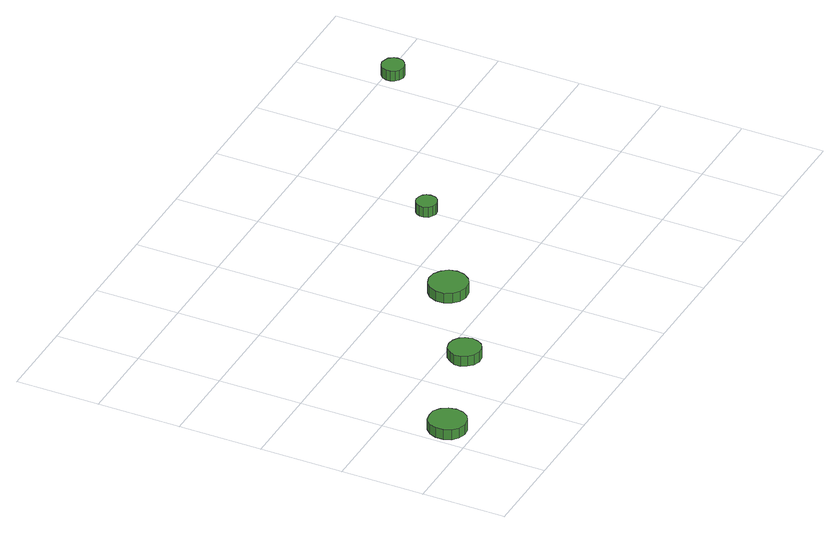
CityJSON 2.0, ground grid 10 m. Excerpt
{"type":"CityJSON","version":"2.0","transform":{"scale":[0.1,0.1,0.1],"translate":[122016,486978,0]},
"CityObjects":{
"tree1":{"type":"SolitaryVegetationObject","attributes":{"function":"something"},"geometry":[{"type":"MultiSurface","lod":"1","boundaries":[[[0,1,2,3,4,5,6,7,8,9,10,11,12,13,14]],[[15,16,17,18,19,20,21,22,23,24,25,26,27,28,29]],[[0,29,28,1]],[[1,28,27,2]],[[2,27,26,3]],[[3,26,25,4]],[[4,25,24,5]],[[5,24,23,6]],[[6,23,22,7]],[[7,22,21,8]],[[8,21,20,9]],[[9,20,19,10]],[[10,19,18,11]],[[11,18,17,12]],[[12,17,16,13]],[[13,16,15,14]],[[14,15,29,0]]]}]},
"tree2":{"type":"SolitaryVegetationObject","attributes":{"function":"something"},"geometry":[{"type":"MultiSurface","lod":"1","boundaries":[[[30,31,32,33,34,35,36,37,38,39,40,41,42,43,44]],[[45,46,47,48,49,50,51,52,53,54,55,56,57,58,59]],[[30,59,58,31]],[[31,58,57,32]],[[32,57,56,33]],[[33,56,55,34]],[[34,55,54,35]],[[35,54,53,36]],[[36,53,52,37]],[[37,52,51,38]],[[38,51,50,39]],[[39,50,49,40]],[[40,49,48,41]],[[41,48,47,42]],[[42,47,46,43]],[[43,46,45,44]],[[44,45,59,30]]]}]},
"tree3":{"type":"SolitaryVegetationObject","attributes":{"function":"something"},"geometry":[{"type":"MultiSurface","lod":"1","boundaries":[[[60,61,62,63,64,65,66,67,68,69,70,71,72,73,74]],[[75,76,77,78,79,80,81,82,83,84,85,86,87,88,89]],[[60,89,88,61]],[[61,88,87,62]],[[62,87,86,63]],[[63,86,85,64]],[[64,85,84,65]],[[65,84,83,66]],[[66,83,82,67]],[[67,82,81,68]],[[68,81,80,69]],[[69,80,79,70]],[[70,79,78,71]],[[71,78,77,72]],[[72,77,76,73]],[[73,76,75,74]],[[74,75,89,60]]]}]},
"tree4":{"type":"SolitaryVegetationObject","attributes":{"function":"something"},"geometry":[{"type":"MultiSurface","lod":"1","boundaries":[[[90,91,92,93,94,95,96,97,98,99,100,101,102,103,104]],[[105,106,107,108,109,110,111,112,113,114,115,116,117,118,119]],[[90,119,118,91]],[[91,118,117,92]],[[92,117,116,93]],[[93,116,115,94]],[[94,115,114,95]],[[95,114,113,96]],[[96,113,112,97]],[[97,112,111,98]],[[98,111,110,99]],[[99,110,109,100]],[[100,109,108,101]],[[101,108,107,102]],[[102,107,106,103]],[[103,106,105,104]],[[104,105,119,90]]]}]},
"tree5":{"type":"SolitaryVegetationObject","attributes":{"function":"something"},"geometry":[{"type":"MultiSurface","lod":"1","boundaries":[[[120,121,122,123,124,125,126,127,128,129,130,131,132,133,134]],[[135,136,137,138,139,140,141,142,143,144,145,146,147,148,149]],[[120,149,148,121]],[[121,148,147,122]],[[122,147,146,123]],[[123,146,145,124]],[[124,145,144,125]],[[125,144,143,126]],[[126,143,142,127]],[[127,142,141,128]],[[128,141,140,129]],[[129,140,139,130]],[[130,139,138,131]],[[131,138,137,132]],[[132,137,136,133]],[[133,136,135,134]],[[134,135,149,120]]]}]}
},
"vertices":[
[47,31,21],[45,40,21],[40,48,21],[32,53,21],[23,53,21],[14,51,21],[7,44,21],[4,36,21],[4,27,21],[7,18,21],[14,12,21],[23,9,21],[32,10,21],[40,15,21],[45,22,21],[45,22,8],[40,15,8],[32,10,8],[23,9,8],[14,12,8],[7,18,8],[4,27,8],[4,36,8],[7,44,8],[14,51,8],[23,53,8],[32,53,8],[40,48,8],[45,40,8],[47,31,8],
[178,76,22],[176,84,22],[172,90,22],[165,94,22],[157,95,22],[149,93,22],[144,87,22],[140,80,22],[140,72,22],[144,65,22],[149,60,22],[157,57,22],[165,58,22],[172,62,22],[176,68,22],[176,68,9],[172,62,9],[165,58,9],[157,57,9],[149,60,9],[144,65,9],[140,72,9],[140,80,9],[144,87,9],[149,93,9],[157,95,9],[165,94,9],[172,90,9],[176,84,9],[178,76,9],
[292,150,20],[290,160,20],[284,167,20],[276,172,20],[266,173,20],[257,170,20],[250,164,20],[246,155,20],[246,145,20],[250,136,20],[257,130,20],[266,127,20],[276,128,20],[284,133,20],[290,141,20],[290,141,7],[284,133,7],[276,128,7],[266,127,7],[257,130,7],[250,136,7],[246,145,7],[246,155,7],[250,164,7],[257,170,7],[266,173,7],[276,172,7],[284,167,7],[290,160,7],[292,150,7],
[413,242,20],[412,247,20],[409,251,20],[404,253,20],[399,254,20],[394,252,20],[390,249,20],[388,244,20],[388,239,20],[390,234,20],[394,231,20],[399,229,20],[404,230,20],[409,232,20],[412,236,20],[412,236,7],[409,232,7],[404,230,7],[399,229,7],[394,231,7],[390,234,7],[388,239,7],[388,244,7],[390,249,7],[394,252,7],[399,254,7],[404,253,7],[409,251,7],[412,247,7],[413,242,7],
[640,394,19],[639,399,19],[635,404,19],[630,406,19],[625,407,19],[619,405,19],[615,401,19],[613,396,19],[613,391,19],[615,386,19],[619,382,19],[625,380,19],[630,381,19],[635,384,19],[639,388,19],[639,388,6],[635,384,6],[630,381,6],[625,380,6],[619,382,6],[615,386,6],[613,391,6],[613,396,6],[615,401,6],[619,405,6],[625,407,6],[630,406,6],[635,404,6],[639,399,6],[640,394,6]
]}
